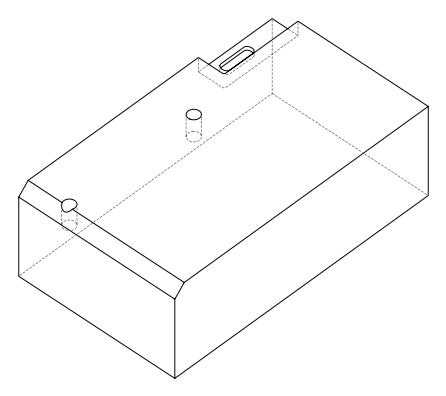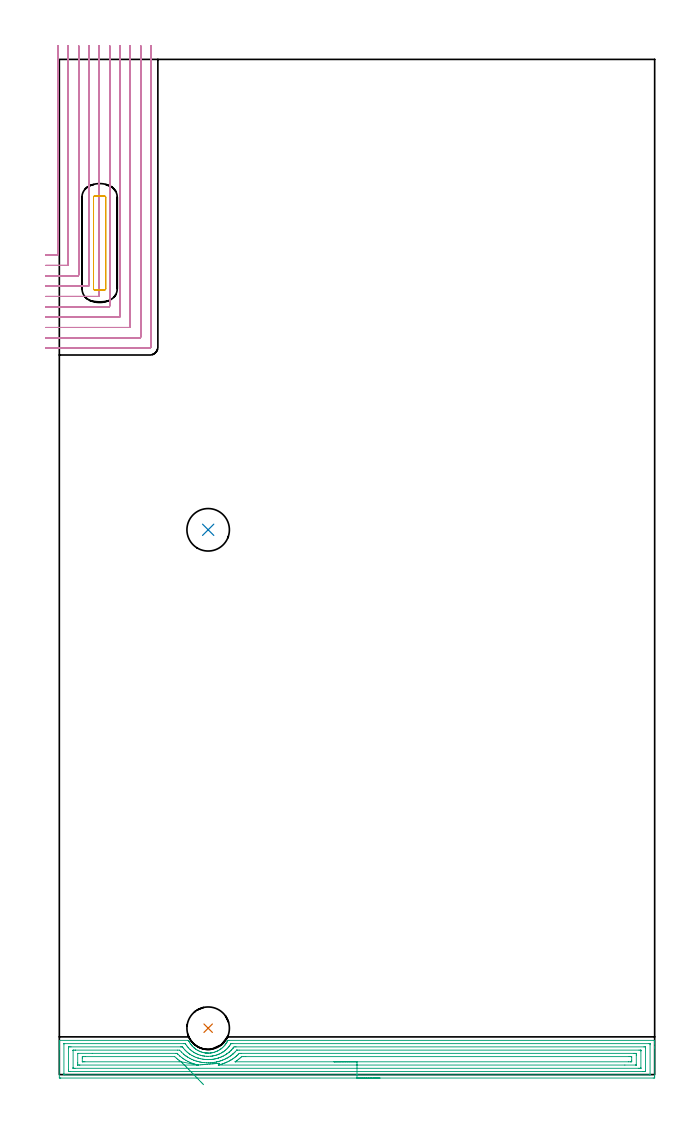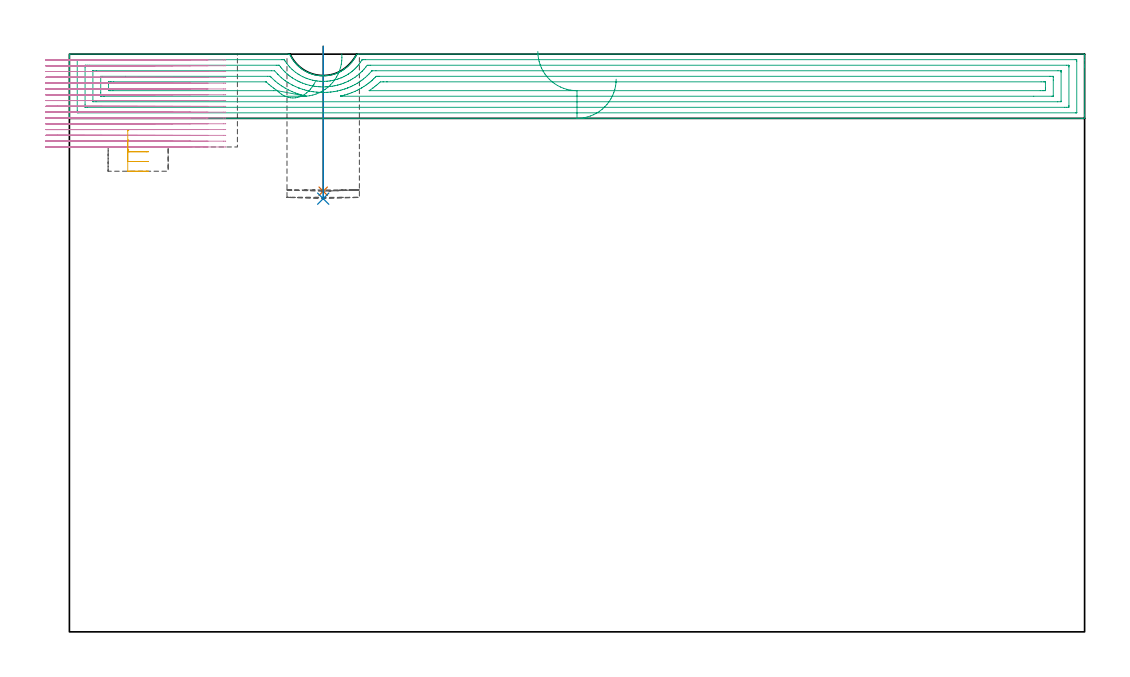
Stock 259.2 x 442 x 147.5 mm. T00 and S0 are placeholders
(PLAN: 5 operations, 3 tool changes, 62.2 min)
(1 INDEXABLE_INSERT_DRILL_BLIND_HOLE_FROM_SOLID | STEP1POCKET | NXT0302_008 | 0.15 min | 9331 mm3)
(2 INDEXABLE_INSERT_DRILL_BLIND_HOLE_FROM_SOLID_1 | STEP1POCKET_1 | NXT0302_008 | 0.16 min | 9842 mm3)
(3 AREA_MILL | FG_CHAMFER_SURFACE | UGT0205_001 | 12.81 min | 34709 mm3)
(4 MILL_CORNER_NOTCH_RECTANGULAR | CORNER_NOTCH_RECTANGULAR | UGT0201_014 | Follow Part, ap 1.5, ae 75% | 48.3 min | 130796 mm3)
(5 MILL_RECTANGULAR_POCKET | POCKET_RECTANGULAR_STRAIGHT | UGT0201_101 | Follow Part, ap 2.5, ae 75% | 0.82 min | 4673 mm3)
(TOOL NXT0302_008 | Index. Insert Drill 18.5mm [880-D1850L25-05] | D18.5 PA176 FL93 Z2)
(TOOL UGT0205_001 | Chamfer Mill 20 x 3 x 45 deg. | D20 FL50 Z2)
(TOOL UGT0201_014 | End mill 6 mm | D6 FL24 Z4)
(TOOL UGT0201_101 | End Mill 10 mm | D10 FL12 Z2)
(OP 1 INDEXABLE_INSERT_DRILL_BLIND_HOLE_FROM_SOLID)
G17 G21 G94 G90
T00 M6
G54
G17 G0 G90 X64.8 Y20.2 S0 M3
G43 Z157.5 H1
G94 G81 G98 Z112.5 F250. R149.5
G80
M5
M2
(OP 2 INDEXABLE_INSERT_DRILL_BLIND_HOLE_FROM_SOLID_1)
G17 G21 G94 G90
T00 M6
G54
G17 G0 G90 X64.8 Y237.2 S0 M3
G43 Z157.5 H1
G94 G81 G98 Z110.6 F250. R149.5
G80
M5
M2
(OP 3 AREA_MILL)
G17 G21 G94 G90
T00 M6
G54
G17 G0 G90 X139.6 Y-1.5 S1061 M3
G43 Z157.5 H0
Z141.1
G94 G1 X139.562 Z140.228 F250.
X139.448 Z139.364
X139.259 Z138.512
X138.997 Z137.68
X138.663 Z136.874
X138.26 Z136.1
X137.792 Z135.364
X137.26 Z134.672
X136.671 Z134.029
X136.028 Z133.44
X135.336 Z132.908
X134.6 Z132.44
X133.826 Z132.037
X133.02 Z131.703
X132.188 Z131.441
X131.337 Z131.252
X130.472 Z131.138
X129.6 Z131.1
X0.609
X0.324 Y-1.497 Z131.102
X0.01 Y-1.492 Z131.106
X0. Y-1.173 Z131.424
Y11.002 Z143.597
Y11.611 Z144.205
Y12.179 Z144.776
Y12.503 Z145.1
Y13.072 Z145.668
Y13.396 Z145.991
Y14.045 Z146.645
Y14.456 Z147.055
X0.007 Y14.843 Z147.434
X0.01 Y14.897 Z147.488
X0.162 Y14.9 Z147.5
X55.954
X56.26 Y14.895 Z147.491
X56.401 Y14.612 Z147.211
X56.423 Y14.567 Z147.167
X56.499 Y14.416 Z147.015
X56.568 Y14.289 Z146.888
X56.739 Y13.975 Z146.574
X56.898 Y13.706 Z146.306
X57.331 Y13.087 Z145.684
X57.442 Y12.944 Z145.541
X57.554 Y12.801 Z145.397
X57.805 Y12.503 Z145.1
X57.86 Y12.443 Z145.042
X58.037 Y12.253 Z144.852
X58.082 Y12.206 Z144.803
X58.089 Y12.199 Z144.796
X58.38 Y11.913 Z144.51
X58.632 Y11.682 Z144.28
X58.682 Y11.637 Z144.234
X58.93 Y11.432 Z144.032
X59.08 Y11.311 Z143.907
X59.228 Y11.201 Z143.797
X59.324 Y11.128 Z143.725
X59.483 Y11.015 Z143.615
X59.575 Y10.951 Z143.551
X60.014 Y10.678 Z143.278
X60.46 Y10.422 Z143.02
X60.91 Y10.207 Z142.806
X61.055 Y10.144 Z142.744
X61.106 Y10.123 Z142.721
X61.31 Y10.036 Z142.631
X61.359 Y10.015 Z142.61
X61.6 Y9.925 Z142.523
X61.803 Y9.851 Z142.449
X62.251 Y9.71 Z142.308
X62.608 Y9.615 Z142.215
X62.972 Y9.533 Z142.132
X63.096 Y9.511 Z142.109
X63.143 Y9.503 Z142.1
X63.588 Y9.436 Z142.035
X63.743 Y9.419 Z142.019
X63.804 Y9.414 Z142.011
X63.85 Y9.409 Z142.006
X63.988 Y9.396 Z141.988
X64.035 Y9.39 Z141.985
X64.481 Y9.361 Z141.961
X64.604
X64.62
X64.837 Y9.36 Z141.953
X64.927 Y9.359 Z141.954
X65.376 Y9.375 Z141.975
X65.774 Y9.413 Z142.003
X65.819 Y9.416 Z142.008
X66.095 Y9.45 Z142.047
X66.224 Y9.466 Z142.065
X66.629 Y9.533 Z142.132
X66.666 Y9.542 Z142.139
X66.711 Y9.552 Z142.149
X67.158 Y9.662 Z142.259
X67.603 Y9.79 Z142.385
X68.051 Y9.942 Z142.541
X68.495 Y10.121 Z142.72
X68.616 Y10.177 Z142.776
X68.898 Y10.311 Z142.907
X69.089 Y10.399 Z142.999
X69.137 Y10.421 Z143.021
X69.345 Y10.534 Z143.133
X69.387 Y10.557 Z143.156
X69.837 Y10.834 Z143.432
X70.108 Y11.015 Z143.613
X70.279 Y11.13 Z143.728
X70.378 Y11.203 Z143.802
X70.521 Y11.31 Z143.909
X70.851 Y11.58 Z144.18
X71.171 Y11.863 Z144.461
X71.518 Y12.206 Z144.804
X71.793 Y12.503 Z145.102
X72.063 Y12.818 Z145.415
X72.164 Y12.95 Z145.545
X72.271 Y13.088 Z145.684
X72.469 Y13.37 Z145.97
X72.577 Y13.526 Z146.126
X72.655 Y13.647 Z146.247
X72.778 Y13.843 Z146.439
X72.863 Y13.976 Z146.573
X72.915 Y14.063 Z146.66
X72.955 Y14.13 Z146.727
X73.038 Y14.289 Z146.886
X73.144 Y14.494 Z147.092
X73.294 Y14.799 Z147.399
X73.343 Y14.893 Z147.493
X73.808 Y14.9 Z147.5
X259.038
X259.19 Y14.897 Z147.488
X259.193 Y14.843 Z147.434
X259.2 Y14.456 Z147.055
Y14.045 Z146.645
Y13.396 Z145.991
Y12.179 Z144.776
Y11.611 Z144.205
Y-0.605 Z131.992
Y-1.497 Z131.1
X258.591 Y-1.5
X129.6
Y-0.086 Z132.514
X2.394
X2.015 Y-0.079 Z132.521
X2.01 Y-0.052 Z132.548
X2.006 Y0.004 Z132.604
X2.001 Y0.397 Z132.997
Y13.396 Z145.996
X2.003 Y13.445 Z146.045
X2.006 Y13.469 Z146.069
X2.008 Y13.476 Z146.076
X2.037 Y13.479 Z146.079
X2.215 Y13.484 Z146.084
X2.305 Y13.485 Z146.085
X54.258
X54.437 Y13.484 Z146.084
X54.794 Y13.479 Z146.079
X54.858 Y13.475 Z146.075
X54.866 Y13.467 Z146.067
X54.883 Y13.443 Z146.043
X54.913 Y13.396 Z145.996
X55.062 Y13.158 Z145.758
X55.518 Y12.503 Z145.103
X55.954 Y11.947 Z144.547
X56.252 Y11.611 Z144.211
X56.847 Y11.013 Z143.613
X57.173 Y10.718 Z143.318
X57.74 Y10.263 Z142.863
X58.371 Y9.825 Z142.425
X58.632 Y9.662 Z142.262
X59.039 Y9.419 Z142.019
X59.525 Y9.166 Z141.766
X59.619 Y9.121 Z141.721
X60.035 Y8.932 Z141.532
X60.418 Y8.773 Z141.373
X60.675 Y8.675 Z141.275
X61.31 Y8.465 Z141.065
X61.494 Y8.407 Z141.007
X62.098 Y8.249 Z140.849
X62.203 Y8.223 Z140.823
X62.286 Y8.205 Z140.805
X62.355 Y8.191 Z140.791
X62.694 Y8.131 Z140.731
X63.096 Y8.067 Z140.667
X63.274 Y8.039 Z140.639
X63.988 Y7.975 Z140.575
X64.058 Y7.97 Z140.57
X64.481 Y7.954 Z140.554
X64.881 Y7.947 Z140.547
X64.972 Y7.948 Z140.548
X65.774 Y7.987 Z140.587
X65.823 Y7.99 Z140.59
X66.316 Y8.039 Z140.639
X66.692 Y8.091 Z140.691
X66.723 Y8.096 Z140.696
X67.177 Y8.18 Z140.78
X67.559 Y8.269 Z140.869
X68.084 Y8.407 Z141.007
X68.452 Y8.515 Z141.115
X68.762 Y8.622 Z141.222
X69.345 Y8.838 Z141.438
X69.412 Y8.865 Z141.465
X69.571 Y8.932 Z141.532
X70.024 Y9.145 Z141.745
X70.237 Y9.249 Z141.849
X70.613 Y9.449 Z142.049
X71.13 Y9.756 Z142.356
X71.172 Y9.782 Z142.382
X71.237 Y9.825 Z142.425
X71.702 Y10.145 Z142.745
X72.023 Y10.385 Z142.985
X72.207 Y10.533 Z143.133
X72.427 Y10.718 Z143.318
X72.685 Y10.948 Z143.548
X72.915 Y11.162 Z143.762
X73.138 Y11.388 Z143.988
X73.349 Y11.611 Z144.211
X73.566 Y11.853 Z144.453
X73.808 Y12.133 Z144.733
X73.969 Y12.342 Z144.942
X74.086 Y12.503 Z145.103
X74.337 Y12.867 Z145.467
X74.693 Y13.404 Z146.004
X74.701 Y13.414 Z146.014
X74.757 Y13.479 Z146.079
X74.802 Y13.481 Z146.081
X74.901 Y13.484 Z146.084
X75.102 Y13.485 Z146.085
X75.504 Y13.486 Z146.086
X256.806
X257.185 Y13.479 Z146.079
X257.19 Y13.452 Z146.052
X257.194 Y13.396 Z145.996
X257.199 Y13.003 Z145.603
Y0.004 Z132.604
X257.197 Y-0.045 Z132.555
X257.194 Y-0.069 Z132.531
X257.192 Y-0.076 Z132.524
X257.163 Y-0.079 Z132.521
X256.985 Y-0.084 Z132.516
X256.895 Y-0.085 Z132.515
X129.6 Y-0.086 Z132.514
Y1.328 Z133.928
X4.639 Y1.329 Z133.929
X4.179 Y1.332 Z133.932
X4.027 Y1.335 Z133.935
X4.01 Y1.337 Z133.937
X4.006 Y1.395 Z133.995
X4.002 Y1.491 Z134.091
X4. Y1.969 Z134.569
X4.001 Y11.611 Z144.211
X4.002 Y11.788 Z144.388
X4.01 Y11.969 Z144.569
X4.016 Y12.065 Z144.665
X4.065 Y12.067 Z144.667
X4.179 Y12.069 Z144.669
X4.612 Y12.071 Z144.671
X5.072
X52.816
X53.276 Y12.07 Z144.67
X53.43 Y12.068 Z144.668
X53.551 Y12.065 Z144.665
X53.579 Y12.057 Z144.657
X53.601 Y12.032 Z144.632
X53.644 Y11.978 Z144.578
X53.93 Y11.611 Z144.211
X54.169 Y11.307 Z143.907
X54.695 Y10.718 Z143.318
X55.062 Y10.35 Z142.95
X55.622 Y9.825 Z142.425
X55.954 Y9.554 Z142.154
X56.304 Y9.279 Z141.879
X56.789 Y8.932 Z141.532
X56.847 Y8.892 Z141.492
X56.976 Y8.803 Z141.403
X57.74 Y8.349 Z140.949
X58.324 Y8.039 Z140.639
X58.632 Y7.889 Z140.489
X58.912 Y7.76 Z140.36
X59.525 Y7.507 Z140.107
X60.349 Y7.215 Z139.815
X60.418 Y7.192 Z139.792
X60.564 Y7.146 Z139.746
X61.31 Y6.951 Z139.551
X61.569 Y6.887 Z139.487
X62.203 Y6.76 Z139.36
X62.659 Y6.69 Z139.29
X63.096 Y6.636 Z139.236
X63.659 Y6.583 Z139.183
X63.988 Y6.561 Z139.161
X64.596 Y6.538 Z139.138
X64.881 Y6.535 Z139.135
X65.47 Y6.557 Z139.157
X65.774 Y6.573 Z139.173
X66.304 Y6.616 Z139.216
X66.666 Y6.654 Z139.254
X67.1 Y6.713 Z139.313
X67.559 Y6.79 Z139.39
X67.856 Y6.849 Z139.449
X68.452 Y6.992 Z139.592
X68.575 Y7.023 Z139.623
X69.028 Y7.146 Z139.746
X69.27 Y7.221 Z139.821
X69.345 Y7.245 Z139.845
X69.926 Y7.458 Z140.058
X70.237 Y7.577 Z140.177
X70.566 Y7.71 Z140.31
X71.13 Y7.963 Z140.563
X71.182 Y7.987 Z140.587
X71.288 Y8.039 Z140.639
X71.768 Y8.293 Z140.893
X72.023 Y8.44 Z141.04
X72.328 Y8.627 Z141.227
X72.812 Y8.932 Z141.532
X72.874 Y8.973 Z141.573
X72.915 Y9.002 Z141.602
X73.39 Y9.35 Z141.95
X73.808 Y9.678 Z142.278
X73.888 Y9.744 Z142.344
X73.981 Y9.825 Z142.425
X74.357 Y10.168 Z142.768
X74.701 Y10.493 Z143.093
X74.812 Y10.607 Z143.207
X74.915 Y10.718 Z143.318
X75.235 Y11.076 Z143.676
X75.593 Y11.489 Z144.089
X75.647 Y11.557 Z144.157
X75.688 Y11.611 Z144.211
X76.032 Y12.065 Z144.665
X76.486 Y12.068 Z144.668
X76.919 Y12.071 Z144.671
X254.561
X255.021 Y12.068 Z144.668
X255.173 Y12.065 Z144.665
X255.19 Y12.063 Z144.663
X255.194 Y12.005 Z144.605
X255.198 Y11.909 Z144.509
X255.199 Y11.79 Z144.39
X255.2 Y11.611 Z144.211
X255.199 Y1.789 Z134.389
X255.198 Y1.612 Z134.212
X255.19 Y1.431 Z134.031
X255.184 Y1.335 Z133.935
X255.135 Y1.333 Z133.933
X255.021 Y1.331 Z133.931
X254.589 Y1.329 Z133.929
X254.128 Y1.328 Z133.928
X129.6
Y2.743 Z135.343
X6.797
X6.023 Y2.75 Z135.35
X6.01 Y2.751 Z135.351
X6.007 Y2.771 Z135.371
X6.003 Y2.822 Z135.422
X6.001 Y2.925 Z135.525
X6. Y3.13 Z135.73
X6.001 Y10.468 Z143.068
X6.003 Y10.575 Z143.175
X6.007 Y10.628 Z143.228
X6.01 Y10.649 Z143.249
X6.031 Y10.651 Z143.251
X6.857 Y10.657 Z143.257
X6.918
X51.552
X52.384 Y10.647 Z143.247
X53.138 Y9.825 Z142.425
X53.276 Y9.683 Z142.283
X54.071 Y8.932 Z141.532
X54.169 Y8.846 Z141.446
X54.627 Y8.474 Z141.074
X55.062 Y8.155 Z140.755
X55.226 Y8.039 Z140.639
X55.662 Y7.745 Z140.345
X55.954 Y7.567 Z140.167
X56.668 Y7.146 Z139.746
X56.847 Y7.048 Z139.648
X57.056 Y6.937 Z139.537
X57.74 Y6.616 Z139.216
X58.582 Y6.254 Z138.854
X58.632 Y6.234 Z138.834
X58.663 Y6.223 Z138.823
X59.525 Y5.933 Z138.533
X59.985 Y5.794 Z138.394
X60.418 Y5.678 Z138.278
X61.179 Y5.492 Z138.092
X61.31 Y5.465 Z138.065
X61.849 Y5.361 Z137.961
X62.203 Y5.307 Z137.907
X62.265 Y5.299 Z137.899
X63.096 Y5.208 Z137.808
X63.265 Y5.192 Z137.792
X63.988 Y5.144 Z137.744
X64.214 Y5.135 Z137.735
X64.881 Y5.121 Z137.721
X65.115 Y5.127 Z137.727
X65.774 Y5.154 Z137.754
X65.969 Y5.165 Z137.765
X66.666 Y5.222 Z137.822
X66.792 Y5.235 Z137.835
X67.559 Y5.331 Z137.931
X67.585 Y5.335 Z137.935
X67.744 Y5.361 Z137.961
X68.339 Y5.474 Z138.074
X68.452 Y5.498 Z138.098
X69.058 Y5.647 Z138.247
X69.345 Y5.721 Z138.321
X69.761 Y5.837 Z138.437
X70.237 Y5.984 Z138.584
X70.437 Y6.053 Z138.653
X71. Y6.254 Z138.854
X71.094 Y6.29 Z138.89
X71.13 Y6.304 Z138.904
X71.722 Y6.554 Z139.154
X72.023 Y6.691 Z139.291
X72.332 Y6.837 Z139.437
X72.915 Y7.126 Z139.726
X72.929 Y7.133 Z139.733
X72.953 Y7.146 Z139.746
X73.488 Y7.467 Z140.067
X73.808 Y7.664 Z140.264
X74.036 Y7.812 Z140.412
X74.377 Y8.039 Z140.639
X74.567 Y8.173 Z140.773
X74.701 Y8.271 Z140.871
X75.072 Y8.56 Z141.16
X75.536 Y8.932 Z141.532
X75.567 Y8.958 Z141.558
X75.593 Y8.981 Z141.581
X76.029 Y9.389 Z141.989
X76.485 Y9.826 Z142.426
X77.188 Y10.607 Z143.207
X77.228 Y10.65 Z143.25
X77.275 Y10.653 Z143.253
X77.379 Y10.656 Z143.256
X77.439 Y10.657 Z143.257
X78.271
X252.404
X253.177 Y10.65 Z143.25
X253.19 Y10.649 Z143.249
X253.193 Y10.629 Z143.229
X253.197 Y10.578 Z143.178
X253.199 Y10.475 Z143.075
X253.2 Y10.27 Z142.87
X253.199 Y2.932 Z135.532
X253.197 Y2.825 Z135.425
X253.193 Y2.772 Z135.372
X253.19 Y2.751 Z135.351
X253.169 Y2.749 Z135.349
X252.343 Y2.743 Z135.343
X252.282
X129.6
Y4.157 Z136.757
X69.581
X69.345 Y4.161 Z136.761
X69.268 Y4.164 Z136.764
X69.194 Y4.171 Z136.771
X69.261 Y4.191 Z136.791
X69.294 Y4.2 Z136.8
X70.257 Y4.448 Z137.048
X70.327 Y4.468 Z137.068
X70.941 Y4.657 Z137.257
X71.13 Y4.718 Z137.318
X71.603 Y4.888 Z137.488
X72.023 Y5.043 Z137.643
X72.25 Y5.133 Z137.733
X72.809 Y5.361 Z137.961
X72.883 Y5.393 Z137.993
X72.915 Y5.408 Z138.008
X73.487 Y5.682 Z138.282
X73.808 Y5.843 Z138.443
X74.078 Y5.984 Z138.584
X74.565 Y6.254 Z138.854
X74.651 Y6.303 Z138.903
X74.701 Y6.333 Z138.933
X75.197 Y6.65 Z139.25
X75.593 Y6.905 Z139.505
X75.737 Y7.002 Z139.602
X75.942 Y7.146 Z139.746
X76.254 Y7.378 Z139.978
X76.486 Y7.554 Z140.154
X76.755 Y7.771 Z140.371
X77.08 Y8.039 Z140.639
X77.24 Y8.178 Z140.778
X77.379 Y8.303 Z140.903
X77.701 Y8.61 Z141.21
X78.035 Y8.932 Z141.532
X78.271 Y9.167 Z141.767
X78.349 Y9.236 Z141.836
X78.417 Y9.238 Z141.838
X78.562 Y9.241 Z141.841
X78.853 Y9.243 Z141.843
X79.164
X250.247
X250.557 Y9.242 Z141.842
X251.144 Y9.239 Z141.839
X251.179 Y9.236 Z141.836
X251.19 Y9.228 Z141.828
X251.196 Y9.186 Z141.786
X251.199 Y8.932 Z141.532
X251.2 Y8.289 Z140.889
Y4.307 Z136.907
X251.199 Y4.227 Z136.827
X251.198 Y4.187 Z136.787
X251.194 Y4.168 Z136.768
X251.191 Y4.164 Z136.764
X251.178 Y4.162 Z136.762
X250.867 Y4.158 Z136.758
X246.214 Y4.157 Z136.757
X129.6
Y5.571 Z138.171
X76.723 Y5.572 Z138.172
X76.622 Y5.574 Z138.174
X76.545 Y5.578 Z138.178
X76.536 Y5.58 Z138.18
X77.379 Y6.159 Z138.759
X77.433 Y6.199 Z138.799
X77.507 Y6.254 Z138.854
X77.939 Y6.586 Z139.186
X78.271 Y6.846 Z139.446
X78.436 Y6.981 Z139.581
X78.63 Y7.146 Z139.746
X78.913 Y7.397 Z139.997
X79.164 Y7.622 Z140.222
X79.384 Y7.819 Z140.419
X80.057 Y7.826 Z140.426
X80.268 Y7.828 Z140.428
X80.949 Y7.829 Z140.429
X81.16
X248.09
X248.772 Y7.828 Z140.428
X248.985 Y7.826 Z140.426
X249.133 Y7.822 Z140.422
X249.191 Y7.813 Z140.413
X249.193 Y7.78 Z140.38
X249.198 Y7.613 Z140.213
X249.2 Y6.254 Z138.854
X249.198 Y5.827 Z138.427
X249.194 Y5.683 Z138.283
X249.189 Y5.578 Z138.178
X249.113 Y5.576 Z138.176
X248.772 Y5.573 Z138.173
X248.561 Y5.571 Z138.171
X247.879
X129.6
X128.728 Z138.209
X127.864 Z138.323
X127.012 Z138.512
X126.18 Z138.774
X125.374 Z139.108
X124.6 Z139.511
X123.864 Z139.98
X123.172 Z140.511
X122.529 Z141.1
X121.94 Z141.743
X121.409 Z142.435
X120.94 Z143.171
X120.537 Z143.945
X120.203 Z144.751
X119.941 Z145.583
X119.752 Z146.435
X119.638 Z147.3
X119.6 Z148.171
G0 Z157.5
X69.545 Y4.914
Z147.548
G1 X69.578 Y4.917 Z146.676
X69.536 Y4.913 Z145.805
X69.418 Y4.903 Z144.94
X69.226 Y4.888 Z144.09
X68.96 Y4.866 Z143.259
X68.624 Y4.838 Z142.455
X68.219 Y4.804 Z141.683
X67.748 Y4.765 Z140.949
X67.215 Y4.721 Z140.26
X66.625 Y4.672 Z139.62
X65.981 Y4.619 Z139.033
X65.288 Y4.562 Z138.506
X64.553 Y4.501 Z138.041
X63.78 Y4.437 Z137.642
X62.975 Y4.37 Z137.312
X62.144 Y4.301 Z137.054
X61.295 Y4.231 Z136.869
X60.432 Y4.159 Z136.759
X60.418 Y4.158 Z136.758
X59.836 Y4.157 Z136.757
X59.678
X8.953
X8.643 Y4.158 Z136.758
X8.056 Y4.161 Z136.761
X8.021 Y4.164 Z136.764
X8.01 Y4.172 Z136.772
X8.004 Y4.214 Z136.814
X8.001 Y4.468 Z137.068
X8. Y5.111 Z137.711
Y9.093 Z141.693
X8.001 Y9.173 Z141.773
X8.002 Y9.213 Z141.813
X8.006 Y9.232 Z141.832
X8.009 Y9.236 Z141.836
X8.022 Y9.238 Z141.838
X8.333 Y9.242 Z141.842
X14.357 Y9.243 Z141.843
X50.598
X51.182 Y9.241 Z141.841
X51.257 Y9.238 Z141.838
X51.271 Y9.237 Z141.837
X51.329 Y9.18 Z141.78
X51.405 Y9.103 Z141.703
X51.491 Y9.013 Z141.613
X51.574 Y8.932 Z141.532
X52.384 Y8.161 Z140.761
X52.52 Y8.039 Z140.639
X53.276 Y7.436 Z140.036
X53.665 Y7.146 Z139.746
X54.169 Y6.799 Z139.399
X54.502 Y6.586 Z139.186
X55.082 Y6.233 Z138.833
X55.954 Y5.763 Z138.363
X56.796 Y5.361 Z137.961
X56.847 Y5.338 Z137.938
X56.887 Y5.321 Z137.921
X57.74 Y4.976 Z137.576
X58.336 Y4.765 Z137.365
X58.632 Y4.667 Z137.267
X59.272 Y4.468 Z137.068
X59.525 Y4.398 Z136.998
X59.62 Y4.373 Z136.973
X60.31 Y4.198 Z136.798
X60.418 Y4.17 Z136.77
X60.432 Y4.159 Z136.759
X53.059 Y5.578 Z138.178
X52.173 Y5.571 Z138.171
X11.11
X10.428 Y5.572 Z138.172
X10.215 Y5.574 Z138.174
X10.067 Y5.578 Z138.178
X10.01 Y5.587 Z138.187
X10.007 Y5.62 Z138.22
X10.002 Y5.787 Z138.387
X10. Y7.146 Z139.746
X10.002 Y7.573 Z140.173
X10.006 Y7.717 Z140.317
X10.011 Y7.822 Z140.422
X10.087 Y7.824 Z140.424
X10.428 Y7.827 Z140.427
X10.639 Y7.829 Z140.429
X11.321
X50.087 Y7.828 Z140.428
X50.172 Y7.827 Z140.427
X50.213 Y7.825 Z140.425
X50.23 Y7.822 Z140.422
X50.969 Y7.146 Z139.746
X51.491 Y6.728 Z139.328
X52.106 Y6.254 Z138.854
X52.384 Y6.055 Z138.655
X53.02 Y5.617 Z138.217
X53.04 Y5.598 Z138.198
X53.059 Y5.578 Z138.178
X53.57 Y5.055 Z137.702
X54.109 Y4.505 Z137.292
X54.67 Y3.931 Z136.95
X55.25 Y3.338 Z136.68
X55.844 Y2.731 Z136.483
X56.448 Y2.113 Z136.36
X57.057 Y1.491 Z136.314
X57.667 Y0.867 Z136.343
X58.273 Y0.248 Z136.449
X58.869 Y-0.362 Z136.629
X59.453 Y-0.958 Z136.883
X60.019 Y-1.537 Z137.209
X60.563 Y-2.093 Z137.605
X61.08 Y-2.622 Z138.066
X61.568 Y-3.12 Z138.591
X62.022 Y-3.584 Z139.174
X62.438 Y-4.01 Z139.811
X62.814 Y-4.394 Z140.498
G0 Z157.5
M5
M2
(OP 4 MILL_CORNER_NOTCH_RECTANGULAR)
G17 G21 G94 G90
T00 M6
G54
G17 G0 G90 X-6. Y356.8 S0 M3
G43 Z157.5 H0
Z146.019
G94 G1 X-3. F250.
X-0.896 F500.
G3 X-0.6 Y357.096 R0.3
G1 Y444.939
Y447.939 F250.
G0 Z157.5
X-6. Y352.3
Z146.019
G1 X-3.
X3.604 F500.
G3 X3.9 Y352.596 R0.3
G1 Y445.
Y448. F250.
G0 Z157.5
X-6. Y347.8
Z146.019
G1 X-3.
X8.104 F500.
G3 X8.4 Y348.096 R0.3
G1 Y445.
Y448. F250.
G0 Z157.5
X-6. Y343.3
Z146.019
G1 X-3.
X12.603 F500.
G3 X12.9 Y343.597 R0.3
G1 Y445.
Y448. F250.
G0 Z157.5
X-6. Y338.8
Z146.019
G1 X-3.
X17.103 F500.
G3 X17.4 Y339.097 R0.3
G1 Y445.
Y448. F250.
G0 Z157.5
X-6. Y334.3
Z146.019
G1 X-3.
X21.603 F500.
G3 X21.9 Y334.597 R0.3
G1 Y445.
Y448. F250.
G0 Z157.5
X-6. Y329.8
Z146.019
G1 X-3.
X26.103 F500.
G3 X26.4 Y330.097 R0.3
G1 Y445.
Y448. F250.
G0 Z157.5
X-6. Y325.3
Z146.019
G1 X-3.
X30.603 F500.
G3 X30.9 Y325.597 R0.3
G1 Y445.
Y448. F250.
G0 Z157.5
X-6. Y320.8
Z146.019
G1 X-3.
X35.103 F500.
G3 X35.4 Y321.097 R0.3
G1 Y445.
Y448. F250.
G0 Z157.5
X-6. Y316.3
Z146.019
G1 X-3.
X39.4 F500.
G3 X39.9 Y316.8 R0.5
G1 Y445.
Y448. F250.
G0 Z157.5
X-6. Y356.8
Z144.537
G1 X-3.
X-0.896 F500.
G3 X-0.6 Y357.096 R0.3
G1 Y444.939
Y447.939 F250.
G0 Z157.5
X-6. Y352.3
Z144.537
G1 X-3.
X3.604 F500.
G3 X3.9 Y352.596 R0.3
G1 Y445.
Y448. F250.
G0 Z157.5
X-6. Y347.8
Z144.537
G1 X-3.
X8.104 F500.
G3 X8.4 Y348.096 R0.3
G1 Y445.
Y448. F250.
G0 Z157.5
X-6. Y343.3
Z144.537
G1 X-3.
X12.603 F500.
G3 X12.9 Y343.597 R0.3
G1 Y445.
Y448. F250.
G0 Z157.5
X-6. Y338.8
Z144.537
G1 X-3.
X17.103 F500.
G3 X17.4 Y339.097 R0.3
G1 Y445.
Y448. F250.
G0 Z157.5
X-6. Y334.3
Z144.537
G1 X-3.
X21.603 F500.
G3 X21.9 Y334.597 R0.3
G1 Y445.
Y448. F250.
G0 Z157.5
X-6. Y329.8
Z144.537
G1 X-3.
X26.103 F500.
G3 X26.4 Y330.097 R0.3
G1 Y445.
Y448. F250.
G0 Z157.5
X-6. Y325.3
Z144.537
G1 X-3.
X30.603 F500.
G3 X30.9 Y325.597 R0.3
G1 Y445.
Y448. F250.
G0 Z157.5
X-6. Y320.8
Z144.537
G1 X-3.
X35.103 F500.
G3 X35.4 Y321.097 R0.3
G1 Y445.
Y448. F250.
G0 Z157.5
X-6. Y316.3
Z144.537
G1 X-3.
X39.4 F500.
G3 X39.9 Y316.8 R0.5
G1 Y445.
Y448. F250.
G0 Z157.5
X-6. Y356.8
Z143.056
G1 X-3.
X-0.896 F500.
G3 X-0.6 Y357.096 R0.3
G1 Y444.939
Y447.939 F250.
G0 Z157.5
X-6. Y352.3
Z143.056
G1 X-3.
X3.604 F500.
G3 X3.9 Y352.596 R0.3
G1 Y445.
Y448. F250.
G0 Z157.5
X-6. Y347.8
Z143.056
G1 X-3.
X8.104 F500.
G3 X8.4 Y348.096 R0.3
G1 Y445.
Y448. F250.
G0 Z157.5
X-6. Y343.3
Z143.056
G1 X-3.
X12.603 F500.
G3 X12.9 Y343.597 R0.3
G1 Y445.
Y448. F250.
G0 Z157.5
X-6. Y338.8
Z143.056
G1 X-3.
X17.103 F500.
G3 X17.4 Y339.097 R0.3
G1 Y445.
Y448. F250.
G0 Z157.5
X-6. Y334.3
Z143.056
G1 X-3.
X21.603 F500.
G3 X21.9 Y334.597 R0.3
G1 Y445.
Y448. F250.
G0 Z157.5
X-6. Y329.8
Z143.056
G1 X-3.
X26.103 F500.
G3 X26.4 Y330.097 R0.3
G1 Y445.
Y448. F250.
G0 Z157.5
X-6. Y325.3
Z143.056
G1 X-3.
X30.603 F500.
G3 X30.9 Y325.597 R0.3
G1 Y445.
Y448. F250.
G0 Z157.5
X-6. Y320.8
Z143.056
G1 X-3.
X35.103 F500.
G3 X35.4 Y321.097 R0.3
G1 Y445.
Y448. F250.
G0 Z157.5
X-6. Y316.3
Z143.056
G1 X-3.
X39.4 F500.
G3 X39.9 Y316.8 R0.5
G1 Y445.
Y448. F250.
G0 Z157.5
X-6. Y356.8
Z141.575
G1 X-3.
X-0.896 F500.
G3 X-0.6 Y357.096 R0.3
G1 Y444.939
Y447.939 F250.
G0 Z157.5
X-6. Y352.3
Z141.575
G1 X-3.
X3.604 F500.
G3 X3.9 Y352.596 R0.3
G1 Y445.
Y448. F250.
G0 Z157.5
X-6. Y347.8
Z141.575
G1 X-3.
X8.104 F500.
G3 X8.4 Y348.096 R0.3
G1 Y445.
Y448. F250.
G0 Z157.5
X-6. Y343.3
Z141.575
G1 X-3.
X12.603 F500.
G3 X12.9 Y343.597 R0.3
G1 Y445.
Y448. F250.
G0 Z157.5
X-6. Y338.8
Z141.575
G1 X-3.
X17.103 F500.
G3 X17.4 Y339.097 R0.3
G1 Y445.
Y448. F250.
G0 Z157.5
X-6. Y334.3
Z141.575
G1 X-3.
X21.603 F500.
G3 X21.9 Y334.597 R0.3
G1 Y445.
Y448. F250.
G0 Z157.5
X-6. Y329.8
Z141.575
G1 X-3.
X26.103 F500.
G3 X26.4 Y330.097 R0.3
G1 Y445.
Y448. F250.
G0 Z157.5
X-6. Y325.3
Z141.575
G1 X-3.
X30.603 F500.
G3 X30.9 Y325.597 R0.3
G1 Y445.
Y448. F250.
G0 Z157.5
X-6. Y320.8
Z141.575
G1 X-3.
X35.103 F500.
G3 X35.4 Y321.097 R0.3
G1 Y445.
Y448. F250.
G0 Z157.5
X-6. Y316.3
Z141.575
G1 X-3.
X39.4 F500.
G3 X39.9 Y316.8 R0.5
G1 Y445.
Y448. F250.
G0 Z157.5
X-6. Y356.8
Z140.094
G1 X-3.
X-0.896 F500.
G3 X-0.6 Y357.096 R0.3
G1 Y444.939
Y447.939 F250.
G0 Z157.5
X-6. Y352.3
Z140.094
G1 X-3.
X3.604 F500.
G3 X3.9 Y352.596 R0.3
G1 Y445.
Y448. F250.
G0 Z157.5
X-6. Y347.8
Z140.094
G1 X-3.
X8.104 F500.
G3 X8.4 Y348.096 R0.3
G1 Y445.
Y448. F250.
G0 Z157.5
X-6. Y343.3
Z140.094
G1 X-3.
X12.603 F500.
G3 X12.9 Y343.597 R0.3
G1 Y445.
Y448. F250.
G0 Z157.5
X-6. Y338.8
Z140.094
G1 X-3.
X17.103 F500.
G3 X17.4 Y339.097 R0.3
G1 Y445.
Y448. F250.
G0 Z157.5
X-6. Y334.3
Z140.094
G1 X-3.
X21.603 F500.
G3 X21.9 Y334.597 R0.3
G1 Y445.
Y448. F250.
G0 Z157.5
X-6. Y329.8
Z140.094
G1 X-3.
X26.103 F500.
G3 X26.4 Y330.097 R0.3
G1 Y445.
Y448. F250.
G0 Z157.5
X-6. Y325.3
Z140.094
G1 X-3.
X30.603 F500.
G3 X30.9 Y325.597 R0.3
G1 Y445.
Y448. F250.
G0 Z157.5
X-6. Y320.8
Z140.094
G1 X-3.
X35.103 F500.
G3 X35.4 Y321.097 R0.3
G1 Y445.
Y448. F250.
G0 Z157.5
X-6. Y316.3
Z140.094
G1 X-3.
X39.4 F500.
G3 X39.9 Y316.8 R0.5
G1 Y445.
Y448. F250.
G0 Z157.5
X-6. Y356.8
Z138.612
G1 X-3.
X-0.896 F500.
G3 X-0.6 Y357.096 R0.3
G1 Y444.939
Y447.939 F250.
G0 Z157.5
X-6. Y352.3
Z138.612
G1 X-3.
X3.604 F500.
G3 X3.9 Y352.596 R0.3
G1 Y445.
Y448. F250.
G0 Z157.5
X-6. Y347.8
Z138.612
G1 X-3.
X8.104 F500.
G3 X8.4 Y348.096 R0.3
G1 Y445.
Y448. F250.
G0 Z157.5
X-6. Y343.3
Z138.612
G1 X-3.
X12.603 F500.
G3 X12.9 Y343.597 R0.3
G1 Y445.
Y448. F250.
G0 Z157.5
X-6. Y338.8
Z138.612
G1 X-3.
X17.103 F500.
G3 X17.4 Y339.097 R0.3
G1 Y445.
Y448. F250.
G0 Z157.5
X-6. Y334.3
Z138.612
G1 X-3.
X21.603 F500.
G3 X21.9 Y334.597 R0.3
G1 Y445.
Y448. F250.
G0 Z157.5
X-6. Y329.8
Z138.612
G1 X-3.
X26.103 F500.
G3 X26.4 Y330.097 R0.3
G1 Y445.
Y448. F250.
G0 Z157.5
X-6. Y325.3
Z138.612
G1 X-3.
X30.603 F500.
G3 X30.9 Y325.597 R0.3
G1 Y445.
Y448. F250.
G0 Z157.5
X-6. Y320.8
Z138.612
G1 X-3.
X35.103 F500.
G3 X35.4 Y321.097 R0.3
G1 Y445.
Y448. F250.
G0 Z157.5
X-6. Y316.3
Z138.612
G1 X-3.
X39.4 F500.
G3 X39.9 Y316.8 R0.5
G1 Y445.
Y448. F250.
G0 Z157.5
X-6. Y356.8
Z137.131
G1 X-3.
X-0.896 F500.
G3 X-0.6 Y357.096 R0.3
G1 Y444.939
Y447.939 F250.
G0 Z157.5
X-6. Y352.3
Z137.131
G1 X-3.
X3.604 F500.
G3 X3.9 Y352.596 R0.3
G1 Y445.
Y448. F250.
G0 Z157.5
X-6. Y347.8
Z137.131
G1 X-3.
X8.104 F500.
G3 X8.4 Y348.096 R0.3
G1 Y445.
Y448. F250.
G0 Z157.5
X-6. Y343.3
Z137.131
G1 X-3.
X12.603 F500.
G3 X12.9 Y343.597 R0.3
G1 Y445.
Y448. F250.
G0 Z157.5
X-6. Y338.8
Z137.131
G1 X-3.
X17.103 F500.
G3 X17.4 Y339.097 R0.3
G1 Y445.
Y448. F250.
G0 Z157.5
X-6. Y334.3
Z137.131
G1 X-3.
X21.603 F500.
G3 X21.9 Y334.597 R0.3
G1 Y445.
Y448. F250.
G0 Z157.5
X-6. Y329.8
Z137.131
G1 X-3.
X26.103 F500.
G3 X26.4 Y330.097 R0.3
G1 Y445.
Y448. F250.
G0 Z157.5
X-6. Y325.3
Z137.131
G1 X-3.
X30.603 F500.
G3 X30.9 Y325.597 R0.3
G1 Y445.
Y448. F250.
G0 Z157.5
X-6. Y320.8
Z137.131
G1 X-3.
X35.103 F500.
G3 X35.4 Y321.097 R0.3
G1 Y445.
Y448. F250.
G0 Z157.5
X-6. Y316.3
Z137.131
G1 X-3.
X39.4 F500.
G3 X39.9 Y316.8 R0.5
G1 Y445.
Y448. F250.
G0 Z157.5
X-6. Y356.8
Z135.65
G1 X-3.
X-0.896 F500.
G3 X-0.6 Y357.096 R0.3
G1 Y444.939
Y447.939 F250.
G0 Z157.5
X-6. Y352.3
Z135.65
G1 X-3.
X3.604 F500.
G3 X3.9 Y352.596 R0.3
G1 Y445.
Y448. F250.
G0 Z157.5
X-6. Y347.8
Z135.65
G1 X-3.
X8.104 F500.
G3 X8.4 Y348.096 R0.3
G1 Y445.
Y448. F250.
G0 Z157.5
X-6. Y343.3
Z135.65
G1 X-3.
X12.603 F500.
G3 X12.9 Y343.597 R0.3
G1 Y445.
Y448. F250.
G0 Z157.5
X-6. Y338.8
Z135.65
G1 X-3.
X17.103 F500.
G3 X17.4 Y339.097 R0.3
G1 Y445.
Y448. F250.
G0 Z157.5
X-6. Y334.3
Z135.65
G1 X-3.
X21.603 F500.
G3 X21.9 Y334.597 R0.3
G1 Y445.
Y448. F250.
G0 Z157.5
X-6. Y329.8
Z135.65
G1 X-3.
X26.103 F500.
G3 X26.4 Y330.097 R0.3
G1 Y445.
Y448. F250.
G0 Z157.5
X-6. Y325.3
Z135.65
G1 X-3.
X30.603 F500.
G3 X30.9 Y325.597 R0.3
G1 Y445.
Y448. F250.
G0 Z157.5
X-6. Y320.8
Z135.65
G1 X-3.
X35.103 F500.
G3 X35.4 Y321.097 R0.3
G1 Y445.
Y448. F250.
G0 Z157.5
X-6. Y316.3
Z135.65
G1 X-3.
X39.4 F500.
G3 X39.9 Y316.8 R0.5
G1 Y445.
Y448. F250.
G0 Z157.5
X-6. Y356.8
Z134.169
G1 X-3.
X-0.896 F500.
G3 X-0.6 Y357.096 R0.3
G1 Y444.939
Y447.939 F250.
G0 Z157.5
X-6. Y352.3
Z134.169
G1 X-3.
X3.604 F500.
G3 X3.9 Y352.596 R0.3
G1 Y445.
Y448. F250.
G0 Z157.5
X-6. Y347.8
Z134.169
G1 X-3.
X8.104 F500.
G3 X8.4 Y348.096 R0.3
G1 Y445.
Y448. F250.
G0 Z157.5
X-6. Y343.3
Z134.169
G1 X-3.
X12.603 F500.
G3 X12.9 Y343.597 R0.3
G1 Y445.
Y448. F250.
G0 Z157.5
X-6. Y338.8
Z134.169
G1 X-3.
X17.103 F500.
G3 X17.4 Y339.097 R0.3
G1 Y445.
Y448. F250.
G0 Z157.5
X-6. Y334.3
Z134.169
G1 X-3.
X21.603 F500.
G3 X21.9 Y334.597 R0.3
G1 Y445.
Y448. F250.
G0 Z157.5
X-6. Y329.8
Z134.169
G1 X-3.
X26.103 F500.
G3 X26.4 Y330.097 R0.3
G1 Y445.
Y448. F250.
G0 Z157.5
X-6. Y325.3
Z134.169
G1 X-3.
X30.603 F500.
G3 X30.9 Y325.597 R0.3
G1 Y445.
Y448. F250.
G0 Z157.5
X-6. Y320.8
Z134.169
G1 X-3.
X35.103 F500.
G3 X35.4 Y321.097 R0.3
G1 Y445.
Y448. F250.
G0 Z157.5
X-6. Y316.3
Z134.169
G1 X-3.
X39.4 F500.
G3 X39.9 Y316.8 R0.5
G1 Y445.
Y448. F250.
G0 Z157.5
X-6. Y356.8
Z132.687
G1 X-3.
X-0.896 F500.
G3 X-0.6 Y357.096 R0.3
G1 Y444.939
Y447.939 F250.
G0 Z157.5
X-6. Y352.3
Z132.687
G1 X-3.
X3.604 F500.
G3 X3.9 Y352.596 R0.3
G1 Y445.
Y448. F250.
G0 Z157.5
X-6. Y347.8
Z132.687
G1 X-3.
X8.104 F500.
G3 X8.4 Y348.096 R0.3
G1 Y445.
Y448. F250.
G0 Z157.5
X-6. Y343.3
Z132.687
G1 X-3.
X12.603 F500.
G3 X12.9 Y343.597 R0.3
G1 Y445.
Y448. F250.
G0 Z157.5
X-6. Y338.8
Z132.687
G1 X-3.
X17.103 F500.
G3 X17.4 Y339.097 R0.3
G1 Y445.
Y448. F250.
G0 Z157.5
X-6. Y334.3
Z132.687
G1 X-3.
X21.603 F500.
G3 X21.9 Y334.597 R0.3
G1 Y445.
Y448. F250.
G0 Z157.5
X-6. Y329.8
Z132.687
G1 X-3.
X26.103 F500.
G3 X26.4 Y330.097 R0.3
G1 Y445.
Y448. F250.
G0 Z157.5
X-6. Y325.3
Z132.687
G1 X-3.
X30.603 F500.
G3 X30.9 Y325.597 R0.3
G1 Y445.
Y448. F250.
G0 Z157.5
X-6. Y320.8
Z132.687
G1 X-3.
X35.103 F500.
G3 X35.4 Y321.097 R0.3
G1 Y445.
Y448. F250.
G0 Z157.5
X-6. Y316.3
Z132.687
G1 X-3.
X39.4 F500.
G3 X39.9 Y316.8 R0.5
G1 Y445.
Y448. F250.
G0 Z157.5
X-6. Y356.8
Z131.206
G1 X-3.
X-0.896 F500.
G3 X-0.6 Y357.096 R0.3
G1 Y444.939
Y447.939 F250.
G0 Z157.5
X-6. Y352.3
Z131.206
G1 X-3.
X3.604 F500.
G3 X3.9 Y352.596 R0.3
G1 Y445.
Y448. F250.
G0 Z157.5
X-6. Y347.8
Z131.206
G1 X-3.
X8.104 F500.
G3 X8.4 Y348.096 R0.3
G1 Y445.
Y448. F250.
G0 Z157.5
X-6. Y343.3
Z131.206
G1 X-3.
X12.603 F500.
G3 X12.9 Y343.597 R0.3
G1 Y445.
Y448. F250.
G0 Z157.5
X-6. Y338.8
Z131.206
G1 X-3.
X17.103 F500.
G3 X17.4 Y339.097 R0.3
G1 Y445.
Y448. F250.
G0 Z157.5
X-6. Y334.3
Z131.206
G1 X-3.
X21.603 F500.
G3 X21.9 Y334.597 R0.3
G1 Y445.
Y448. F250.
G0 Z157.5
X-6. Y329.8
Z131.206
G1 X-3.
X26.103 F500.
G3 X26.4 Y330.097 R0.3
G1 Y445.
Y448. F250.
G0 Z157.5
X-6. Y325.3
Z131.206
G1 X-3.
X30.603 F500.
G3 X30.9 Y325.597 R0.3
G1 Y445.
Y448. F250.
G0 Z157.5
X-6. Y320.8
Z131.206
G1 X-3.
X35.103 F500.
G3 X35.4 Y321.097 R0.3
G1 Y445.
Y448. F250.
G0 Z157.5
X-6. Y316.3
Z131.206
G1 X-3.
X39.4 F500.
G3 X39.9 Y316.8 R0.5
G1 Y445.
Y448. F250.
G0 Z157.5
X-6. Y356.8
Z129.725
G1 X-3.
X-0.896 F500.
G3 X-0.6 Y357.096 R0.3
G1 Y444.939
Y447.939 F250.
G0 Z157.5
X-6. Y352.3
Z129.725
G1 X-3.
X3.604 F500.
G3 X3.9 Y352.596 R0.3
G1 Y445.
Y448. F250.
G0 Z157.5
X-6. Y347.8
Z129.725
G1 X-3.
X8.104 F500.
G3 X8.4 Y348.096 R0.3
G1 Y445.
Y448. F250.
G0 Z157.5
X-6. Y343.3
Z129.725
G1 X-3.
X12.603 F500.
G3 X12.9 Y343.597 R0.3
G1 Y445.
Y448. F250.
G0 Z157.5
X-6. Y338.8
Z129.725
G1 X-3.
X17.103 F500.
G3 X17.4 Y339.097 R0.3
G1 Y445.
Y448. F250.
G0 Z157.5
X-6. Y334.3
Z129.725
G1 X-3.
X21.603 F500.
G3 X21.9 Y334.597 R0.3
G1 Y445.
Y448. F250.
G0 Z157.5
X-6. Y329.8
Z129.725
G1 X-3.
X26.103 F500.
G3 X26.4 Y330.097 R0.3
G1 Y445.
Y448. F250.
G0 Z157.5
X-6. Y325.3
Z129.725
G1 X-3.
X30.603 F500.
G3 X30.9 Y325.597 R0.3
G1 Y445.
Y448. F250.
G0 Z157.5
X-6. Y320.8
Z129.725
G1 X-3.
X35.103 F500.
G3 X35.4 Y321.097 R0.3
G1 Y445.
Y448. F250.
G0 Z157.5
X-6. Y316.3
Z129.725
G1 X-3.
X39.4 F500.
G3 X39.9 Y316.8 R0.5
G1 Y445.
Y448. F250.
G0 Z157.5
X-6. Y356.8
Z128.244
G1 X-3.
X-0.896 F500.
G3 X-0.6 Y357.096 R0.3
G1 Y444.939
Y447.939 F250.
G0 Z157.5
X-6. Y352.3
Z128.244
G1 X-3.
X3.604 F500.
G3 X3.9 Y352.596 R0.3
G1 Y445.
Y448. F250.
G0 Z157.5
X-6. Y347.8
Z128.244
G1 X-3.
X8.104 F500.
G3 X8.4 Y348.096 R0.3
G1 Y445.
Y448. F250.
G0 Z157.5
X-6. Y343.3
Z128.244
G1 X-3.
X12.603 F500.
G3 X12.9 Y343.597 R0.3
G1 Y445.
Y448. F250.
G0 Z157.5
X-6. Y338.8
Z128.244
G1 X-3.
X17.103 F500.
G3 X17.4 Y339.097 R0.3
G1 Y445.
Y448. F250.
G0 Z157.5
X-6. Y334.3
Z128.244
G1 X-3.
X21.603 F500.
G3 X21.9 Y334.597 R0.3
G1 Y445.
Y448. F250.
G0 Z157.5
X-6. Y329.8
Z128.244
G1 X-3.
X26.103 F500.
G3 X26.4 Y330.097 R0.3
G1 Y445.
Y448. F250.
G0 Z157.5
X-6. Y325.3
Z128.244
G1 X-3.
X30.603 F500.
G3 X30.9 Y325.597 R0.3
G1 Y445.
Y448. F250.
G0 Z157.5
X-6. Y320.8
Z128.244
G1 X-3.
X35.103 F500.
G3 X35.4 Y321.097 R0.3
G1 Y445.
Y448. F250.
G0 Z157.5
X-6. Y316.3
Z128.244
G1 X-3.
X39.4 F500.
G3 X39.9 Y316.8 R0.5
G1 Y445.
Y448. F250.
G0 Z157.5
X-6. Y356.8
Z126.762
G1 X-3.
X-0.896 F500.
G3 X-0.6 Y357.096 R0.3
G1 Y444.939
Y447.939 F250.
G0 Z157.5
X-6. Y352.3
Z126.762
G1 X-3.
X3.604 F500.
G3 X3.9 Y352.596 R0.3
G1 Y445.
Y448. F250.
G0 Z157.5
X-6. Y347.8
Z126.762
G1 X-3.
X8.104 F500.
G3 X8.4 Y348.096 R0.3
G1 Y445.
Y448. F250.
G0 Z157.5
X-6. Y343.3
Z126.762
G1 X-3.
X12.603 F500.
G3 X12.9 Y343.597 R0.3
G1 Y445.
Y448. F250.
G0 Z157.5
X-6. Y338.8
Z126.762
G1 X-3.
X17.103 F500.
G3 X17.4 Y339.097 R0.3
G1 Y445.
Y448. F250.
G0 Z157.5
X-6. Y334.3
Z126.762
G1 X-3.
X21.603 F500.
G3 X21.9 Y334.597 R0.3
G1 Y445.
Y448. F250.
G0 Z157.5
X-6. Y329.8
Z126.762
G1 X-3.
X26.103 F500.
G3 X26.4 Y330.097 R0.3
G1 Y445.
Y448. F250.
G0 Z157.5
X-6. Y325.3
Z126.762
G1 X-3.
X30.603 F500.
G3 X30.9 Y325.597 R0.3
G1 Y445.
Y448. F250.
G0 Z157.5
X-6. Y320.8
Z126.762
G1 X-3.
X35.103 F500.
G3 X35.4 Y321.097 R0.3
G1 Y445.
Y448. F250.
G0 Z157.5
X-6. Y316.3
Z126.762
G1 X-3.
X39.4 F500.
G3 X39.9 Y316.8 R0.5
G1 Y445.
Y448. F250.
G0 Z157.5
X-6. Y356.8
Z125.281
G1 X-3.
X-0.896 F500.
G3 X-0.6 Y357.096 R0.3
G1 Y444.939
Y447.939 F250.
G0 Z157.5
X-6. Y352.3
Z125.281
G1 X-3.
X3.604 F500.
G3 X3.9 Y352.596 R0.3
G1 Y445.
Y448. F250.
G0 Z157.5
X-6. Y347.8
Z125.281
G1 X-3.
X8.104 F500.
G3 X8.4 Y348.096 R0.3
G1 Y445.
Y448. F250.
G0 Z157.5
X-6. Y343.3
Z125.281
G1 X-3.
X12.603 F500.
G3 X12.9 Y343.597 R0.3
G1 Y445.
Y448. F250.
G0 Z157.5
X-6. Y338.8
Z125.281
G1 X-3.
X17.103 F500.
G3 X17.4 Y339.097 R0.3
G1 Y445.
Y448. F250.
G0 Z157.5
X-6. Y334.3
Z125.281
G1 X-3.
X21.603 F500.
G3 X21.9 Y334.597 R0.3
G1 Y445.
Y448. F250.
G0 Z157.5
X-6. Y329.8
Z125.281
G1 X-3.
X26.103 F500.
G3 X26.4 Y330.097 R0.3
G1 Y445.
Y448. F250.
G0 Z157.5
X-6. Y325.3
Z125.281
G1 X-3.
X30.603 F500.
G3 X30.9 Y325.597 R0.3
G1 Y445.
Y448. F250.
G0 Z157.5
X-6. Y320.8
Z125.281
G1 X-3.
X35.103 F500.
G3 X35.4 Y321.097 R0.3
G1 Y445.
Y448. F250.
G0 Z157.5
X-6. Y316.3
Z125.281
G1 X-3.
X39.4 F500.
G3 X39.9 Y316.8 R0.5
G1 Y445.
Y448. F250.
G0 Z157.5
X-6. Y356.8
Z123.8
G1 X-3.
X-0.896 F500.
G3 X-0.6 Y357.096 R0.3
G1 Y444.939
Y447.939 F250.
G0 Z157.5
X-6. Y352.3
Z123.8
G1 X-3.
X3.604 F500.
G3 X3.9 Y352.596 R0.3
G1 Y445.
Y448. F250.
G0 Z157.5
X-6. Y347.8
Z123.8
G1 X-3.
X8.104 F500.
G3 X8.4 Y348.096 R0.3
G1 Y445.
Y448. F250.
G0 Z157.5
X-6. Y343.3
Z123.8
G1 X-3.
X12.603 F500.
G3 X12.9 Y343.597 R0.3
G1 Y445.
Y448. F250.
G0 Z157.5
X-6. Y338.8
Z123.8
G1 X-3.
X17.103 F500.
G3 X17.4 Y339.097 R0.3
G1 Y445.
Y448. F250.
G0 Z157.5
X-6. Y334.3
Z123.8
G1 X-3.
X21.603 F500.
G3 X21.9 Y334.597 R0.3
G1 Y445.
Y448. F250.
G0 Z157.5
X-6. Y329.8
Z123.8
G1 X-3.
X26.103 F500.
G3 X26.4 Y330.097 R0.3
G1 Y445.
Y448. F250.
G0 Z157.5
X-6. Y325.3
Z123.8
G1 X-3.
X30.603 F500.
G3 X30.9 Y325.597 R0.3
G1 Y445.
Y448. F250.
G0 Z157.5
X-6. Y320.8
Z123.8
G1 X-3.
X35.103 F500.
G3 X35.4 Y321.097 R0.3
G1 Y445.
Y448. F250.
G0 Z157.5
X-6. Y316.3
Z123.8
G1 X-3.
X39.4 F500.
G3 X39.9 Y316.8 R0.5
G1 Y445.
Y448. F250.
G0 Z157.5
M5
M2
(OP 5 MILL_RECTANGULAR_POCKET)
G17 G21 G94 G90
T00 M6
G54
G17 G0 G90 X15.165 Y382.445 S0 M3
G43 Z157.5 H0
Z128.075
G94 G1 X15.043 Y382.357 Z128.035 F250.
X14.948 Y382.226 Z127.991
X14.9 Y382.071 Z127.948
Y382. Z127.929
Y362.05 Z122.583
Y342.1 F500.
G3 X15.4 Y341.6 R0.5
G1 X19.7
G3 X20.2 Y342.1 R0.5
G1 Y382.
G3 X19.7 Y382.5 R0.5
G1 X15.4
G3 X14.9 Y382. R0.5
G1 Y362.05
Y361.05
G0 X15.165 Y382.445 Z125.583
G1 X15.043 Y382.357 Z125.543 F250.
X14.948 Y382.226 Z125.5
X14.9 Y382.071 Z125.456
Y382. Z125.437
Y362.05 Z120.092
Y342.1 F500.
G3 X15.4 Y341.6 R0.5
G1 X19.7
G3 X20.2 Y342.1 R0.5
G1 Y382.
G3 X19.7 Y382.5 R0.5
G1 X15.4
G3 X14.9 Y382. R0.5
G1 Y362.05
Y361.05
G0 X15.165 Y382.445 Z123.092
G1 X15.043 Y382.357 Z123.051 F250.
X14.948 Y382.226 Z123.008
X14.9 Y382.071 Z122.965
Y382. Z122.946
Y362.05 Z117.6
Y342.1 F500.
G3 X15.4 Y341.6 R0.5
G1 X19.7
G3 X20.2 Y342.1 R0.5
G1 Y382.
G3 X19.7 Y382.5 R0.5
G1 X15.4
G3 X14.9 Y382. R0.5
G1 Y362.05
Y361.05
G0 Z157.5
M5
M2
